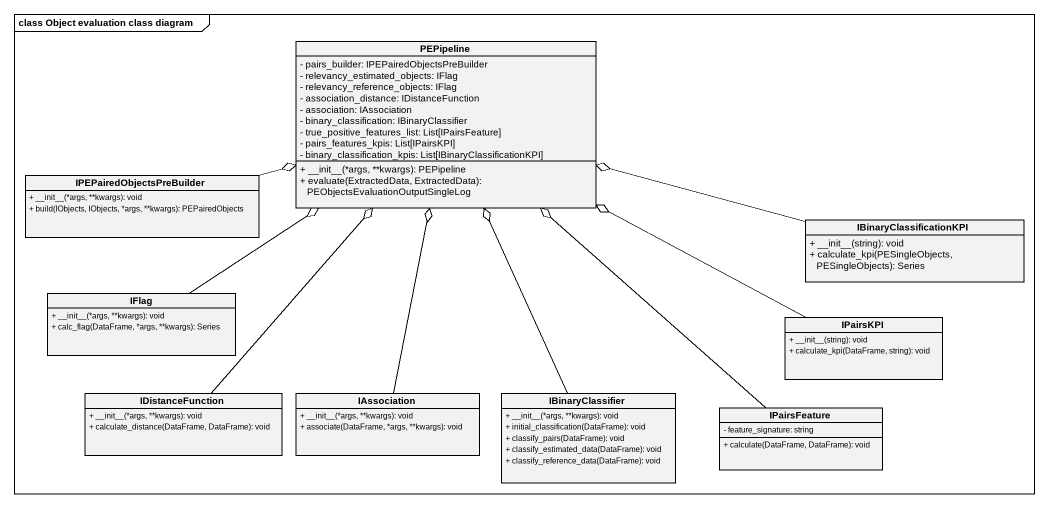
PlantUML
@startuml
mainframe class Object evaluation class diagram
hide circle
hide empty members
skinparam classAttributeIconSize 0
class PEPipeline {
  - pairs_builder: IPEPairedObjectsPreBuilder
  - relevancy_estimated_objects: IFlag
  - relevancy_reference_objects: IFlag
  - association_distance: IDistanceFunction
  - association: IAssociation
  - binary_classification: IBinaryClassifier
  - true_positive_features_list: List[IPairsFeature]
  - pairs_features_kpis: List[IPairsKPI]
  - binary_classification_kpis: List[IBinaryClassificationKPI]
  + ~__init~__(*args, **kwargs): PEPipeline
  + evaluate(ExtractedData, ExtractedData): PEObjectsEvaluationOutputSingleLog
}
class IPEPairedObjectsPreBuilder {
  + ~__init~__(*args, **kwargs): void
  + build(IObjects, IObjects, *args, **kwargs): PEPairedObjects
}
class IBinaryClassificationKPI {
  + ~__init~__(string): void
  + calculate_kpi(PESingleObjects, PESingleObjects): Series
}
class IFlag {
  + ~__init~__(*args, **kwargs): void
  + calc_flag(DataFrame, *args, **kwargs): Series
}
class IPairsKPI {
  + ~__init~__(string): void
  + calculate_kpi(DataFrame, string): void
}
class IDistanceFunction {
  + ~__init~__(*args, **kwargs): void
  + calculate_distance(DataFrame, DataFrame): void
}
class IAssociation {
  + ~__init~__(*args, **kwargs): void
  + associate(DataFrame, *args, **kwargs): void
}
class IBinaryClassifier {
  + ~__init~__(*args, **kwargs): void
  + initial_classification(DataFrame): void
  + classify_pairs(DataFrame): void
  + classify_estimated_data(DataFrame): void
  + classify_reference_data(DataFrame): void
}
class IPairsFeature {
  - feature_signature: string
  + calculate(DataFrame, DataFrame): void
}
IPEPairedObjectsPreBuilder -right-o PEPipeline
IBinaryClassificationKPI -left-o PEPipeline
IFlag -up-o PEPipeline
IPairsKPI -left-o PEPipeline
IDistanceFunction -up-o PEPipeline
IAssociation -up-o PEPipeline
IBinaryClassifier -up-o PEPipeline
IPairsFeature -up-o PEPipeline
@enduml
